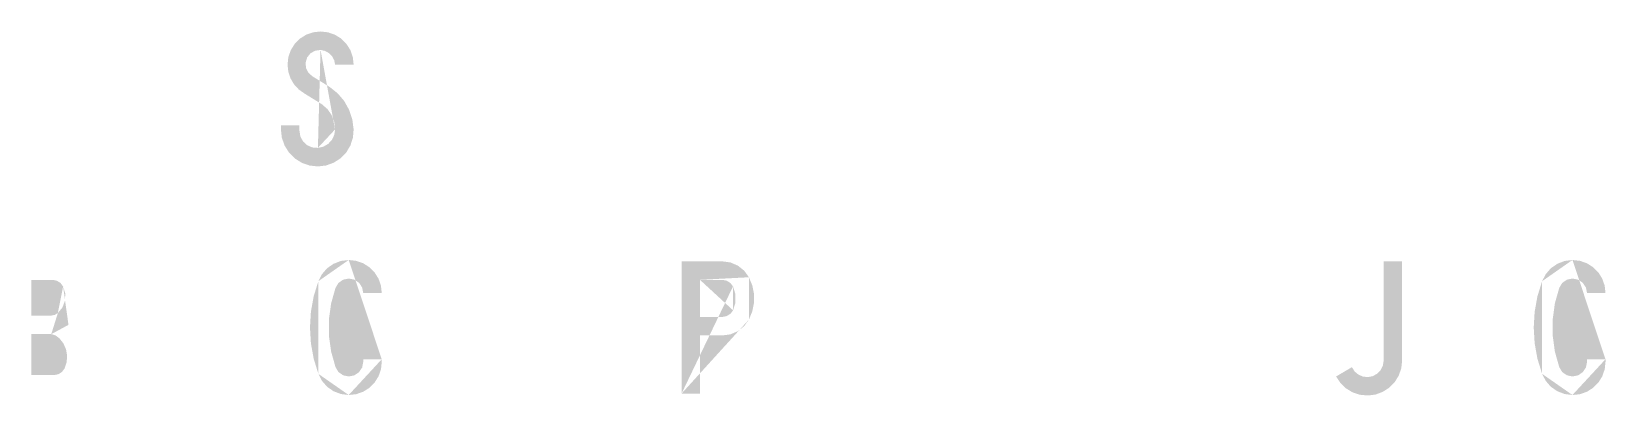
# Model space of a CAD drawing. Extents: x 0 to 1038, y -1303 to 297.
# Drawn here: x 384 to 1038, y -1303 to -1151 of the extents above.
import ezdxf

# ---------------------------------------------------------------- set-up
doc = ezdxf.new("R2010")
doc.units = 0
doc.layers.add('GREEN', color=84, linetype='CONTINUOUS')
doc.layers.add('YELLOW', color=40, linetype='CONTINUOUS')

msp = doc.modelspace()

# ---------------------------------------------------------------- hatches: boundary and pattern name
at = {"layer": 'GREEN'}
h = msp.add_hatch(color=256, dxfattribs=at)
h.paths.add_polyline_path([(497.51, -1177.11), (497.54, -1177.11)], flags=17)
h.paths.add_polyline_path([(487.64, -1190.31), (487.64, -1191.96), (488.02, -1195.39), (489.16, -1198.64), (490.99, -1201.57), (493.41, -1204.02), (496.35, -1205.85), (499.6, -1206.99), (503.03, -1207.35), (506.4, -1206.96), (509.6, -1205.8), (512.46, -1203.97), (514.83, -1201.52), (516.56, -1198.58), (517.59, -1195.34), (517.87, -1191.96), (517.33, -1187.78), (515.99, -1183.81), (513.96, -1180.15), (511.25, -1176.98), (507.98, -1174.36), (500.84, -1169.95), (499.13, -1168.48), (498.1, -1166.49), (497.9, -1164.25), (498.54, -1162.09), (499.93, -1160.33), (501.89, -1159.25), (504.13, -1158.94), (505.94, -1159.33), (507.59, -1160.23), (508.9, -1161.54), (509.78, -1163.17), (510.17, -1165), (517.87, -1165), (517.54, -1161.93), (516.53, -1159.02), (514.88, -1156.42), (512.72, -1154.22), (510.09, -1152.6), (507.2, -1151.6), (504.13, -1151.26), (501.07, -1151.6), (498.15, -1152.6), (495.55, -1154.22), (493.36, -1156.42), (491.74, -1159.02), (490.73, -1161.93), (490.4, -1165), (490.71, -1167.94), (491.61, -1170.72), (493.13, -1173.27), (495.11, -1175.41), (497.54, -1177.11), (504.68, -1181.5), (507, -1183.51), (508.75, -1186.03), (509.83, -1188.89), (510.17, -1191.96), (509.83, -1194.23), (508.83, -1196.32), (507.28, -1197.99), (505.27, -1199.15), (503.03, -1199.64), (500.68, -1199.46), (498.54, -1198.51), (496.81, -1196.91), (495.71, -1194.82), (495.35, -1192.5), (495.35, -1190.31)])
h.paths.add_polyline_path([(500.81, -1169.95), (500.84, -1169.95)], flags=16)
edge = h.paths.add_edge_path(flags=16)
edge.add_line((503.03, -1199.64), (503, -1199.64))
edge.add_line((510.17, -1191.96), (510.14, -1191.96))
edge.add_line((504.13, -1158.94), (504.11, -1158.94))
h = msp.add_hatch(color=256, dxfattribs=at)
h.paths.add_polyline_path([(497.51, -1177.11), (497.54, -1177.11)], flags=17)
h.paths.add_polyline_path([(487.64, -1190.31), (487.64, -1191.96), (488.02, -1195.39), (489.16, -1198.64), (490.99, -1201.57), (493.41, -1204.02), (496.35, -1205.85), (499.6, -1206.99), (503.03, -1207.35), (506.4, -1206.96), (509.6, -1205.8), (512.46, -1203.97), (514.83, -1201.52), (516.56, -1198.58), (517.59, -1195.34), (517.87, -1191.96), (517.33, -1187.78), (515.99, -1183.81), (513.96, -1180.15), (511.25, -1176.98), (507.98, -1174.36), (500.84, -1169.95), (499.13, -1168.48), (498.1, -1166.49), (497.9, -1164.25), (498.54, -1162.09), (499.93, -1160.33), (501.89, -1159.25), (504.13, -1158.94), (505.94, -1159.33), (507.59, -1160.23), (508.9, -1161.54), (509.78, -1163.17), (510.17, -1165), (517.87, -1165), (517.54, -1161.93), (516.53, -1159.02), (514.88, -1156.42), (512.72, -1154.22), (510.09, -1152.6), (507.2, -1151.6), (504.13, -1151.26), (501.07, -1151.6), (498.15, -1152.6), (495.55, -1154.22), (493.36, -1156.42), (491.74, -1159.02), (490.73, -1161.93), (490.4, -1165), (490.71, -1167.94), (491.61, -1170.72), (493.13, -1173.27), (495.11, -1175.41), (497.54, -1177.11), (504.68, -1181.5), (507, -1183.51), (508.75, -1186.03), (509.83, -1188.89), (510.17, -1191.96), (509.83, -1194.23), (508.83, -1196.32), (507.28, -1197.99), (505.27, -1199.15), (503.03, -1199.64), (500.68, -1199.46), (498.54, -1198.51), (496.81, -1196.91), (495.71, -1194.82), (495.35, -1192.5), (495.35, -1190.31)])
h.paths.add_polyline_path([(500.81, -1169.95), (500.84, -1169.95)], flags=16)
edge = h.paths.add_edge_path(flags=16)
edge.add_line((503.03, -1199.64), (503, -1199.64))
edge.add_line((510.17, -1191.96), (510.14, -1191.96))
edge.add_line((504.13, -1158.94), (504.11, -1158.94))
h = msp.add_hatch(color=256, dxfattribs=at)
h.paths.add_polyline_path([(529.58, -1288.59), (529.55, -1288.59)], flags=16)
edge = h.paths.add_edge_path()
edge.add_line((521.87, -1287.48), (529.58, -1287.48))
edge.add_line((529.58, -1287.48), (529.58, -1288.59))
edge.add_line((529.24, -1291.66), (529.58, -1288.59))
edge.add_line((529.24, -1291.66), (528.24, -1294.57))
edge.add_line((528.24, -1294.57), (526.59, -1297.18))
edge.add_line((526.59, -1297.18), (524.42, -1299.37))
edge.add_line((524.42, -1299.37), (521.82, -1301.02))
edge.add_line((521.82, -1301.02), (518.9, -1302.02))
edge.add_line((518.9, -1302.02), (515.84, -1302.36))
edge.add_line((515.84, -1302.36), (512.59, -1301.95))
edge.add_line((512.59, -1301.95), (509.52, -1300.79))
edge.add_line((509.52, -1300.79), (506.84, -1298.93))
edge.add_line((506.84, -1298.93), (504.7, -1296.45))
edge.add_line((504.7, -1296.45), (503.21, -1293.54))
edge.add_line((503.21, -1293.54), (501.27, -1287.28))
edge.add_line((501.27, -1287.28), (500.11, -1280.83))
edge.add_line((500.11, -1280.83), (499.73, -1274.29))
edge.add_line((499.73, -1274.29), (500.11, -1267.77))
edge.add_line((500.11, -1267.77), (501.27, -1261.32))
edge.add_line((501.27, -1261.32), (503.21, -1255.06))
edge.add_line((503.21, -1255.06), (504.7, -1252.15))
edge.add_line((504.7, -1252.15), (506.84, -1249.67))
edge.add_line((506.84, -1249.67), (509.52, -1247.82))
edge.add_line((509.52, -1247.82), (512.59, -1246.63))
edge.add_line((512.59, -1246.63), (515.84, -1246.24))
edge.add_line((515.84, -1246.24), (518.9, -1246.58))
edge.add_line((518.9, -1246.58), (521.82, -1247.58))
edge.add_line((521.82, -1247.58), (524.42, -1249.23))
edge.add_line((524.42, -1249.23), (526.59, -1251.4))
edge.add_line((526.59, -1251.4), (528.24, -1254.03))
edge.add_line((528.24, -1254.03), (529.24, -1256.94))
edge.add_line((529.24, -1256.94), (529.58, -1260.01))
edge.add_line((529.58, -1260.01), (521.87, -1260.01))
edge.add_line((521.87, -1260.01), (521.43, -1257.69))
edge.add_line((521.43, -1257.69), (520.12, -1255.7))
edge.add_line((520.12, -1255.7), (518.16, -1254.39))
edge.add_line((518.16, -1254.39), (515.84, -1253.95))
edge.add_line((515.84, -1253.95), (513.52, -1254.41))
edge.add_line((513.52, -1254.41), (511.58, -1255.78))
edge.add_line((511.58, -1255.78), (510.35, -1257.79))
edge.add_line((510.35, -1257.79), (508.52, -1264.26))
edge.add_line((508.52, -1264.26), (507.59, -1270.94))
edge.add_line((507.59, -1270.94), (507.59, -1277.66))
edge.add_line((507.59, -1277.66), (508.52, -1284.31))
edge.add_line((508.52, -1284.31), (510.35, -1290.78))
edge.add_line((510.35, -1290.78), (511.58, -1292.82))
edge.add_line((511.58, -1292.82), (513.52, -1294.16))
edge.add_line((513.52, -1294.16), (515.84, -1294.65))
edge.add_line((515.84, -1294.65), (518.16, -1294.19))
edge.add_line((518.16, -1294.19), (520.12, -1292.87))
edge.add_line((520.12, -1292.87), (521.43, -1290.91))
edge.add_line((521.43, -1290.91), (521.87, -1288.59))
edge.add_line((521.87, -1288.59), (521.87, -1287.48))
edge = h.paths.add_edge_path(flags=16)
edge.add_line((529.58, -1287.48), (529.55, -1287.48))
edge.add_line((515.84, -1246.24), (515.81, -1246.24))
edge.add_line((503.21, -1255.06), (503.18, -1255.06))
edge.add_line((503.21, -1293.54), (503.18, -1293.54))
edge.add_line((515.84, -1302.36), (515.81, -1302.36))
h = msp.add_hatch(color=256, dxfattribs=at)
h.paths.add_polyline_path([(671.24, -1254.49), (671.21, -1254.49)], flags=16)
edge = h.paths.add_edge_path(flags=17)
edge.add_line((661.88, -1269.91), (661.88, -1254.49))
edge.add_line((661.88, -1254.49), (671.24, -1254.49))
edge.add_line((672.99, -1254.85), (671.24, -1254.49))
edge.add_line((672.99, -1254.85), (674.54, -1255.81))
edge.add_line((674.54, -1255.81), (675.62, -1257.25))
edge.add_line((675.62, -1257.25), (676.63, -1260.5))
edge.add_line((676.63, -1260.5), (676.63, -1263.9))
edge.add_line((676.63, -1263.9), (675.62, -1267.15))
edge.add_line((675.62, -1267.15), (674.54, -1268.59))
edge.add_line((674.54, -1268.59), (672.99, -1269.54))
edge.add_line((672.99, -1269.54), (671.24, -1269.91))
edge.add_line((671.24, -1269.91), (661.88, -1269.91))
h.paths.add_polyline_path([(671.21, -1246.81), (671.24, -1246.81)], flags=16)
edge = h.paths.add_edge_path()
edge.add_line((661.88, -1301.79), (654.2, -1301.79))
edge.add_line((654.2, -1301.79), (654.2, -1246.81))
edge.add_line((654.2, -1246.81), (671.24, -1246.81))
edge.add_line((674.54, -1247.25), (671.24, -1246.81))
edge.add_line((674.54, -1247.25), (677.63, -1248.59))
edge.add_line((677.63, -1248.59), (680.26, -1250.68))
edge.add_line((680.26, -1250.68), (682.22, -1253.41))
edge.add_line((682.22, -1253.41), (683.61, -1256.79))
edge.add_line((683.61, -1256.79), (684.33, -1260.37))
edge.add_line((684.33, -1260.37), (684.33, -1264.03))
edge.add_line((684.33, -1264.03), (683.61, -1267.61))
edge.add_line((683.61, -1267.61), (682.22, -1270.99))
edge.add_line((682.22, -1270.99), (680.26, -1273.72))
edge.add_line((680.26, -1273.72), (677.63, -1275.81))
edge.add_line((677.63, -1275.81), (674.54, -1277.15))
edge.add_line((674.54, -1277.15), (671.24, -1277.59))
edge.add_line((671.24, -1277.59), (661.88, -1277.59))
edge.add_line((661.88, -1277.59), (661.88, -1301.79))
edge = h.paths.add_edge_path()
edge.add_line((661.88, -1254.49), (661.86, -1254.49))
edge.add_line((675.62, -1267.15), (675.59, -1267.15))
edge.add_line((675.62, -1257.25), (675.59, -1257.25))
edge.add_line((654.2, -1301.79), (654.18, -1301.79))
edge.add_line((682.22, -1270.99), (682.19, -1270.99))
edge.add_line((682.22, -1253.41), (682.19, -1253.41))
h = msp.add_hatch(color=256, dxfattribs=at)
h.paths.add_polyline_path([(671.24, -1254.49), (671.21, -1254.49)], flags=16)
edge = h.paths.add_edge_path(flags=17)
edge.add_line((661.88, -1269.91), (661.88, -1254.49))
edge.add_line((661.88, -1254.49), (671.24, -1254.49))
edge.add_line((672.99, -1254.85), (671.24, -1254.49))
edge.add_line((672.99, -1254.85), (674.54, -1255.81))
edge.add_line((674.54, -1255.81), (675.62, -1257.25))
edge.add_line((675.62, -1257.25), (676.63, -1260.5))
edge.add_line((676.63, -1260.5), (676.63, -1263.9))
edge.add_line((676.63, -1263.9), (675.62, -1267.15))
edge.add_line((675.62, -1267.15), (674.54, -1268.59))
edge.add_line((674.54, -1268.59), (672.99, -1269.54))
edge.add_line((672.99, -1269.54), (671.24, -1269.91))
edge.add_line((671.24, -1269.91), (661.88, -1269.91))
h.paths.add_polyline_path([(671.21, -1246.81), (671.24, -1246.81)], flags=16)
edge = h.paths.add_edge_path()
edge.add_line((661.88, -1301.79), (654.2, -1301.79))
edge.add_line((654.2, -1301.79), (654.2, -1246.81))
edge.add_line((654.2, -1246.81), (671.24, -1246.81))
edge.add_line((674.54, -1247.25), (671.24, -1246.81))
edge.add_line((674.54, -1247.25), (677.63, -1248.59))
edge.add_line((677.63, -1248.59), (680.26, -1250.68))
edge.add_line((680.26, -1250.68), (682.22, -1253.41))
edge.add_line((682.22, -1253.41), (683.61, -1256.79))
edge.add_line((683.61, -1256.79), (684.33, -1260.37))
edge.add_line((684.33, -1260.37), (684.33, -1264.03))
edge.add_line((684.33, -1264.03), (683.61, -1267.61))
edge.add_line((683.61, -1267.61), (682.22, -1270.99))
edge.add_line((682.22, -1270.99), (680.26, -1273.72))
edge.add_line((680.26, -1273.72), (677.63, -1275.81))
edge.add_line((677.63, -1275.81), (674.54, -1277.15))
edge.add_line((674.54, -1277.15), (671.24, -1277.59))
edge.add_line((671.24, -1277.59), (661.88, -1277.59))
edge.add_line((661.88, -1277.59), (661.88, -1301.79))
edge = h.paths.add_edge_path()
edge.add_line((661.88, -1254.49), (661.86, -1254.49))
edge.add_line((675.62, -1267.15), (675.59, -1267.15))
edge.add_line((675.62, -1257.25), (675.59, -1257.25))
edge.add_line((654.2, -1301.79), (654.18, -1301.79))
edge.add_line((682.22, -1270.99), (682.19, -1270.99))
edge.add_line((682.22, -1253.41), (682.19, -1253.41))
h = msp.add_hatch(color=256, dxfattribs=at)
h.paths.add_polyline_path([(946.11, -1288.05), (946.09, -1288.05)], flags=16)
edge = h.paths.add_edge_path()
edge.add_line((946.11, -1246.81), (946.11, -1288.05))
edge.add_line((945.78, -1290.09), (946.11, -1288.05))
edge.add_line((945.78, -1290.09), (944.87, -1291.97))
edge.add_line((944.87, -1291.97), (943.43, -1293.46))
edge.add_line((943.43, -1293.46), (941.63, -1294.5))
edge.add_line((941.63, -1294.5), (939.59, -1294.91))
edge.add_line((939.59, -1294.91), (937.53, -1294.7))
edge.add_line((937.53, -1294.7), (935.62, -1293.9))
edge.add_line((935.62, -1293.9), (934.02, -1292.56))
edge.add_line((934.02, -1292.56), (932.91, -1290.78))
edge.add_line((932.91, -1290.78), (926.32, -1294.65))
edge.add_line((926.32, -1294.65), (928.09, -1297.33))
edge.add_line((928.09, -1297.33), (930.41, -1299.57))
edge.add_line((930.41, -1299.57), (933.17, -1301.25))
edge.add_line((933.17, -1301.25), (936.24, -1302.25))
edge.add_line((936.24, -1302.25), (939.46, -1302.56))
edge.add_line((939.46, -1302.56), (942.66, -1302.18))
edge.add_line((942.66, -1302.18), (945.67, -1301.07))
edge.add_line((945.67, -1301.07), (948.4, -1299.34))
edge.add_line((948.4, -1299.34), (950.67, -1297.05))
edge.add_line((950.67, -1297.05), (952.37, -1294.29))
edge.add_line((952.37, -1294.29), (953.43, -1291.25))
edge.add_line((953.43, -1291.25), (953.79, -1288.05))
edge.add_line((953.79, -1288.05), (953.79, -1246.81))
edge.add_line((953.79, -1246.81), (946.11, -1246.81))
edge = h.paths.add_edge_path(flags=16)
edge.add_line((953.79, -1288.05), (953.77, -1288.05))
edge.add_line((953.79, -1288.05), (953.77, -1288.05))
edge = h.paths.add_edge_path(flags=16)
edge.add_line((932.91, -1290.78), (932.89, -1290.78))
h = msp.add_hatch(color=256, dxfattribs=at)
h.paths.add_polyline_path([(1038.34, -1288.59), (1038.31, -1288.59)], flags=16)
edge = h.paths.add_edge_path()
edge.add_line((1030.66, -1287.48), (1038.34, -1287.48))
edge.add_line((1038.34, -1287.48), (1038.34, -1288.59))
edge.add_line((1038, -1291.66), (1038.34, -1288.59))
edge.add_line((1038, -1291.66), (1037, -1294.57))
edge.add_line((1037, -1294.57), (1035.37, -1297.18))
edge.add_line((1035.37, -1297.18), (1033.18, -1299.37))
edge.add_line((1033.18, -1299.37), (1030.58, -1301.02))
edge.add_line((1030.58, -1301.02), (1027.67, -1302.02))
edge.add_line((1027.67, -1302.02), (1024.6, -1302.36))
edge.add_line((1024.6, -1302.36), (1021.35, -1301.95))
edge.add_line((1021.35, -1301.95), (1018.31, -1300.79))
edge.add_line((1018.31, -1300.79), (1015.6, -1298.93))
edge.add_line((1015.6, -1298.93), (1013.46, -1296.45))
edge.add_line((1013.46, -1296.45), (1011.97, -1293.54))
edge.add_line((1011.97, -1293.54), (1010.03, -1287.28))
edge.add_line((1010.03, -1287.28), (1008.87, -1280.83))
edge.add_line((1008.87, -1280.83), (1008.49, -1274.29))
edge.add_line((1008.49, -1274.29), (1008.87, -1267.77))
edge.add_line((1008.87, -1267.77), (1010.03, -1261.32))
edge.add_line((1010.03, -1261.32), (1011.97, -1255.06))
edge.add_line((1011.97, -1255.06), (1013.46, -1252.15))
edge.add_line((1013.46, -1252.15), (1015.6, -1249.67))
edge.add_line((1015.6, -1249.67), (1018.31, -1247.82))
edge.add_line((1018.31, -1247.82), (1021.35, -1246.63))
edge.add_line((1021.35, -1246.63), (1024.6, -1246.24))
edge.add_line((1024.6, -1246.24), (1027.67, -1246.58))
edge.add_line((1027.67, -1246.58), (1030.58, -1247.58))
edge.add_line((1030.58, -1247.58), (1033.18, -1249.23))
edge.add_line((1033.18, -1249.23), (1035.37, -1251.4))
edge.add_line((1035.37, -1251.4), (1037, -1254.03))
edge.add_line((1037, -1254.03), (1038, -1256.94))
edge.add_line((1038, -1256.94), (1038.34, -1260.01))
edge.add_line((1038.34, -1260.01), (1030.66, -1260.01))
edge.add_line((1030.66, -1260.01), (1030.19, -1257.69))
edge.add_line((1030.19, -1257.69), (1028.88, -1255.7))
edge.add_line((1028.88, -1255.7), (1026.92, -1254.39))
edge.add_line((1026.92, -1254.39), (1024.6, -1253.95))
edge.add_line((1024.6, -1253.95), (1022.28, -1254.41))
edge.add_line((1022.28, -1254.41), (1020.34, -1255.78))
edge.add_line((1020.34, -1255.78), (1019.11, -1257.79))
edge.add_line((1019.11, -1257.79), (1017.28, -1264.26))
edge.add_line((1017.28, -1264.26), (1016.38, -1270.94))
edge.add_line((1016.38, -1270.94), (1016.38, -1277.66))
edge.add_line((1016.38, -1277.66), (1017.28, -1284.31))
edge.add_line((1017.28, -1284.31), (1019.11, -1290.78))
edge.add_line((1019.11, -1290.78), (1020.34, -1292.82))
edge.add_line((1020.34, -1292.82), (1022.28, -1294.16))
edge.add_line((1022.28, -1294.16), (1024.6, -1294.65))
edge.add_line((1024.6, -1294.65), (1026.92, -1294.19))
edge.add_line((1026.92, -1294.19), (1028.88, -1292.87))
edge.add_line((1028.88, -1292.87), (1030.19, -1290.91))
edge.add_line((1030.19, -1290.91), (1030.66, -1288.59))
edge.add_line((1030.66, -1288.59), (1030.66, -1287.48))
edge = h.paths.add_edge_path(flags=16)
edge.add_line((1038.34, -1287.48), (1038.31, -1287.48))
edge.add_line((1024.6, -1246.24), (1024.57, -1246.24))
edge.add_line((1011.97, -1255.06), (1011.94, -1255.06))
edge.add_line((1011.97, -1293.54), (1011.94, -1293.54))
edge.add_line((1024.6, -1302.36), (1024.57, -1302.36))
at = {"layer": 'YELLOW'}
h = msp.add_hatch(color=256, dxfattribs=at)
h.paths.add_polyline_path([(392.71, -1254.49), (392.73, -1254.49)], flags=16)
edge = h.paths.add_edge_path()
edge.add_line((383.94, -1254.49), (392.73, -1254.49))
edge.add_line((394.51, -1254.85), (392.73, -1254.49))
edge.add_line((394.51, -1254.85), (396.03, -1255.81))
edge.add_line((396.03, -1255.81), (397.11, -1257.25))
edge.add_line((397.11, -1257.25), (397.99, -1260.11))
edge.add_line((397.99, -1260.11), (397.89, -1263.13))
edge.add_line((397.89, -1263.13), (396.83, -1265.94))
edge.add_line((396.83, -1265.94), (394.92, -1268.26))
edge.add_line((394.92, -1268.26), (393.66, -1269.03))
edge.add_line((393.66, -1269.03), (392.19, -1269.34))
edge.add_line((392.19, -1269.34), (383.94, -1269.34))
edge.add_line((383.94, -1269.34), (383.94, -1254.49))
h.paths.add_polyline_path([(393.97, -1277.61), (392.19, -1277.05), (383.94, -1277.05), (383.94, -1294.08), (393.27, -1294.08), (395.05, -1293.75), (396.6, -1292.79), (397.68, -1291.35), (398.56, -1288.75), (398.76, -1286.02), (398.3, -1283.33), (397.17, -1280.83), (395.46, -1278.7)])
edge = h.paths.add_edge_path()
edge.add_line((399.33, -1273.21), (399.3, -1273.21))
edge.add_line((392.19, -1277.05), (392.17, -1277.05))
edge.add_line((394.92, -1268.26), (394.9, -1268.26))
edge.add_line((397.11, -1257.25), (397.09, -1257.25))

doc.saveas('drawing.dxf')
